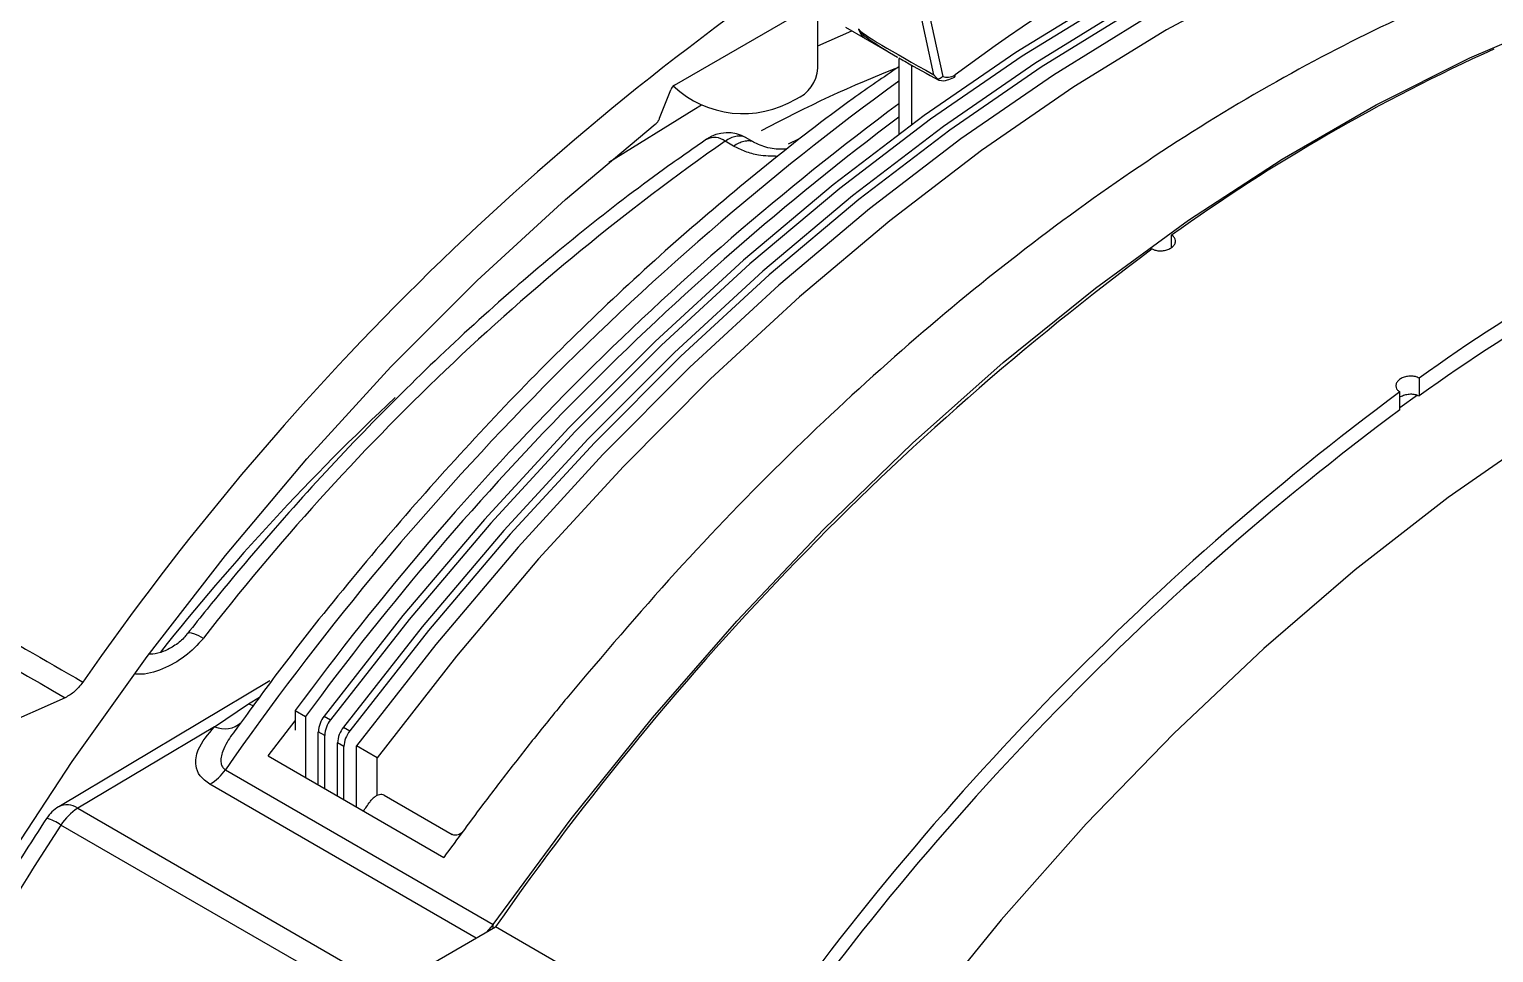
# Model space of a CAD drawing. Extents: x 17.1 to 113.1, y 3.8 to 84.5.
# Drawn here: x 24.974 to 27.4, y 67.526 to 69.056 of the extents above; entities that cross this region are included whole.
import ezdxf

# ---------------------------------------------------------------- set-up
doc = ezdxf.new("R2010")
doc.units = 0
doc.header["$MEASUREMENT"] = 0
doc.layers.add('OBJECT', color=7, linetype='CONTINUOUS')

msp = doc.modelspace()

# ---------------------------------------------------------------- linework, layer by layer
at = {"layer": 'OBJECT'}
for p, q in [((26.4726, 68.9803), (26.4276, 69.1876)), ((26.4442, 69.1752), (26.4872, 68.9774)), ((26.0425, 68.9631), (26.3041, 69.1141)), ((26.2801, 68.991), (26.2801, 69.1003)), ((26.2801, 69.0284), (26.3368, 69.053)), ((26.3258, 69.0593), (26.3588, 69.0402)), ((26.3588, 69.0402), (26.4122, 69.0094)), ((26.4142, 69.0064), (26.4142, 68.8817)), ((26.4354, 68.9963), (26.4354, 68.8974)), ((26.4789, 68.9729), (26.4802, 68.9716)), ((26.0181, 68.9083), (26.0364, 68.9555)), ((26.1405, 68.8621), (26.1266, 68.8702)), ((26.1759, 68.8675), (26.1612, 68.876)), ((26.2316, 68.8658), (26.2498, 68.8749)), ((26.8663, 68.694), (26.8663, 68.7145)), ((27.2764, 68.4777), (27.2764, 68.4481)), ((27.2446, 68.4253), (27.2446, 68.4549)), ((27.2447, 68.4292), (27.274, 68.4499)), ((25.3724, 67.9759), (25.0227, 67.7672)), ((25.0328, 67.9482), (24.9142, 67.8954)), ((25.3368, 67.9379), (25.3551, 67.9489)), ((25.2806, 67.9001), (25.3368, 67.9379)), ((25.4144, 67.9269), (25.4313, 67.9171)), ((25.4144, 67.9269), (25.4144, 67.8945)), ((25.2806, 67.9001), (25.054, 67.7649)), ((25.3317, 67.9173), (25.3185, 67.8994)), ((25.3692, 67.8517), (25.4144, 67.9097)), ((25.4313, 67.9171), (25.4313, 67.8158)), ((25.4622, 67.9177), (25.4728, 67.9116)), ((25.494, 67.8994), (25.5045, 67.8933)), ((25.4631, 67.8855), (25.4525, 67.8916)), ((25.4525, 67.8035), (25.4525, 67.8916)), ((25.4631, 67.7975), (25.4631, 67.8855)), ((25.4948, 67.8672), (25.4843, 67.8732)), ((25.4843, 67.7852), (25.4843, 67.8732)), ((25.3692, 67.8517), (25.6603, 67.6836)), ((25.4948, 67.7791), (25.4948, 67.8672)), ((25.55, 67.8486), (25.516, 67.8682)), ((25.516, 67.7669), (25.516, 67.8682)), ((25.2985, 67.8289), (25.7423, 67.5727)), ((25.55, 67.7862), (25.55, 67.8486)), ((25.7143, 67.5499), (25.273, 67.8047)), ((25.5615, 67.7865), (25.6743, 67.7216)), ((25.054, 67.7649), (25.5703, 67.4668)), ((25.5323, 67.4449), (25.026, 67.7372)), ((25.5176, 67.4364), (25.7462, 67.5683)), ((25.7423, 67.5727), (25.731, 67.5596)), ((25.7422, 67.566), (25.7423, 67.5727)), ((26.1563, 67.3316), (25.7462, 67.5683))]:
    msp.add_line(p, q, dxfattribs=at)
at = {"layer": 'OBJECT', "flags": 128}
for points in [[(28.0592, 69.4169), (27.9286, 69.4326), (27.7933, 69.4357), (27.6537, 69.4262), (27.5105, 69.4042), (27.3643, 69.3698), (27.2156, 69.323), (27.065, 69.2641), (26.9131, 69.1933), (26.7607, 69.1109), (26.6082, 69.0173), (26.4564, 68.9128), (26.3058, 68.7978), (26.1571, 68.6729), (26.0109, 68.5385), (25.8677, 68.3952), (25.7281, 68.2435), (25.5928, 68.0841), (25.4622, 67.9177)], [(28.0697, 69.4108), (27.9391, 69.4265), (27.8038, 69.4296), (27.6643, 69.4202), (27.5211, 69.3981), (27.3748, 69.3637), (27.2261, 69.3169), (27.0755, 69.258), (26.9237, 69.1872), (26.7712, 69.1048), (26.6188, 69.0112), (26.467, 68.9067), (26.3164, 68.7917), (26.1677, 68.6668), (26.0214, 68.5324), (25.8782, 68.3891), (25.7386, 68.2374), (25.6033, 68.078), (25.4728, 67.9116)], [(28.0909, 69.3986), (27.9604, 69.4143), (27.825, 69.4174), (27.6855, 69.4079), (27.5423, 69.3859), (27.396, 69.3514), (27.2473, 69.3047), (27.0967, 69.2458), (26.9449, 69.175), (26.7924, 69.0926), (26.64, 68.999), (26.4882, 68.8944), (26.3376, 68.7795), (26.1889, 68.6546), (26.0426, 68.5201), (25.8994, 68.3768), (25.7599, 68.2252), (25.6245, 68.0658), (25.494, 67.8994)], [(28.1015, 69.3925), (27.9709, 69.4082), (27.8356, 69.4113), (27.696, 69.4018), (27.5528, 69.3798), (27.4066, 69.3454), (27.2578, 69.2986), (27.1073, 69.2397), (26.9554, 69.1689), (26.803, 69.0865), (26.6505, 68.9929), (26.4987, 68.8884), (26.3481, 68.7734), (26.1994, 68.6485), (26.0531, 68.5141), (25.9099, 68.3707), (25.7704, 68.2191), (25.6351, 68.0597), (25.5045, 67.8933)], [(28.1323, 69.3785), (28.0011, 69.3953), (27.8649, 69.3992), (27.7244, 69.3904), (27.5801, 69.3687), (27.4327, 69.3345), (27.2828, 69.2877), (27.131, 69.2285), (26.9779, 69.1573), (26.8242, 69.0743), (26.6705, 68.9798), (26.5174, 68.8743), (26.3656, 68.7581), (26.2157, 68.6319), (26.0683, 68.496), (25.924, 68.351), (25.7835, 68.1977), (25.6473, 68.0365), (25.516, 67.8682)], [(28.1663, 69.3589), (28.035, 69.3757), (27.8988, 69.3796), (27.7583, 69.3708), (27.6141, 69.3492), (27.4667, 69.3149), (27.3168, 69.2681), (27.165, 69.2089), (27.0119, 69.1377), (26.8581, 69.0547), (26.7044, 68.9602), (26.5513, 68.8547), (26.3995, 68.7385), (26.2496, 68.6123), (26.1022, 68.4764), (25.958, 68.3314), (25.8175, 68.1781), (25.6813, 68.0169), (25.55, 67.8486)], [(25.7423, 67.5727), (25.8717, 67.7473), (26.0064, 67.9151), (26.146, 68.0752), (26.2897, 68.2271), (26.4371, 68.37), (26.5874, 68.5033), (26.7401, 68.6265), (26.8944, 68.7391), (27.0497, 68.8405), (27.2053, 68.9304), (27.3606, 69.0083), (27.5149, 69.0739), (27.6676, 69.1269), (27.8179, 69.1671), (27.9653, 69.1943), (28.109, 69.2085), (28.2486, 69.2095), (28.3833, 69.1973), (28.5127, 69.172)], [(25.9341, 68.8355), (26.075, 68.9229), (26.0877, 68.9302)], [(24.1835, 65.7331), (24.2169, 65.9242), (24.26, 66.1179), (24.3128, 66.3136), (24.3749, 66.5103), (24.4462, 66.7071), (24.5262, 66.9031), (24.6147, 67.0976), (24.7113, 67.2896), (24.8155, 67.4783), (24.9268, 67.6629), (25.0448, 67.8425), (25.169, 68.0164), (25.2988, 68.1838), (25.4336, 68.3439), (25.5728, 68.4961), (25.7159, 68.6396), (25.8621, 68.7738), (26.0109, 68.8982)], [(28.9543, 68.7606), (28.8239, 68.7844), (28.6878, 68.7945), (28.5469, 68.7907), (28.4017, 68.7732), (28.2529, 68.742), (28.1012, 68.6972), (27.9473, 68.6391), (27.792, 68.5679), (27.636, 68.484), (27.4799, 68.3877), (27.3246, 68.2796), (27.1707, 68.16), (27.019, 68.0297), (26.8702, 67.8891), (26.725, 67.739), (26.5841, 67.58), (26.448, 67.4129), (26.3176, 67.2385)], [(25.262, 68.0465), (25.2543, 68.0507), (25.2477, 68.0536), (25.2423, 68.0553), (25.2383, 68.0556), (25.2359, 68.0546), (25.2358, 68.0544)], [(25.3368, 67.9379), (25.3447, 67.9352), (25.3458, 67.9349)]]:
    msp.add_lwpolyline(points, dxfattribs=at)
at = {"layer": 'OBJECT'}
for centre, radius, start, end in [((28.9209, 65.2935), 4.6983, 124.1136, 145.2129), ((26.3392, 69.0724), 0.0208, 296.432, 299.0094), ((26.3713, 69.0605), 0.0238, 196.5003, 238.3694), ((28.7049, 66.1461), 3.1586, 114.3975, 125.5971), ((27.1721, 67.0552), 2.0804, 111.3349, 118.2842), ((26.2208, 68.9949), 0.0595, 292.4764, 356.2033), ((29.2557, 65.0752), 4.8209, 126.1142, 145.1668), ((26.503, 68.98), 0.00501, 300.5625, 0.5339), ((26.5009, 68.9845), 0.01, 297.3869, 306.4639), ((26.5043, 68.9792), 0.00372, 312.611, 12.1961), ((26.1566, 69.0851), 0.1692, 226.7817, 300.9054), ((29.2549, 65.106), 4.7652, 126.593, 143.7021), ((29.2803, 65.0888), 4.7764, 126.8732, 143.6902), ((28.4237, 65.5933), 4.0019, 125.0307, 142.191), ((26.1306, 68.8221), 0.062, 59.9955, 124.3443), ((26.1087, 68.8479), 0.0285, 51.2567, 117.3232), ((29.115, 65.9093), 3.1586, 114.3975, 125.5971), ((29.098, 65.9093), 3.1246, 114.3364, 125.6582), ((29.7331, 64.7946), 4.8569, 126.6411, 145.1733), ((28.2294, 65.6095), 3.881, 133.0552, 141.5313), ((30.1432, 64.5578), 4.8569, 126.6411, 145.1733), ((30.1217, 64.5659), 4.8138, 126.7036, 145.2907), ((25.2972, 67.9375), 0.0409, 246.0473, 312.4756), ((25.4981, 67.8896), 0.0456, 141.9158, 177.472), ((25.5087, 67.8835), 0.0456, 141.9158, 177.472), ((25.5299, 67.8712), 0.0456, 141.9158, 177.472), ((25.5404, 67.8651), 0.0456, 141.9158, 177.472), ((25.229, 67.8766), 0.0843, 301.445, 325.5545), ((25.054, 67.7143), 0.062, 120.8488, 146.8847), ((25.0359, 67.7403), 0.0306, 53.8554, 116.7492), ((25.0994, 67.6912), 0.0866, 121.6712, 147.9505), ((30.1094, 64.4219), 6.069, 146.88862, 153.05247), ((24.9862, 67.682), 0.068, 54.156, 76.5124)]:
    msp.add_arc(centre, radius, start, end, dxfattribs=at)
for centre, major_axis, ratio, start_param, end_param in [((26.7324, 66.5299), (1.8185, 2.8489), 0.545295, 0.66147, 0.957802), ((26.791, 68.8601), (0.4436, -0.1981), 0.067913, 3.196653, 3.249317), ((26.7716, 68.8413), (0.4232, -0.2148), 0.03328, 3.171458, 3.224122), ((26.791, 68.8601), (0.4436, -0.1981), 0.067913, 3.249317, 3.719167), ((26.7716, 68.8413), (0.4232, -0.2148), 0.03328, 3.224122, 3.944787), ((26.5118, 69.0208), (0.0269, 0.0422), 0.545295, 3.235382, 3.897213), ((26.0425, 68.9549), (0.005, 0.00866), 0.577456, 0.785256, 1.832237)]:
    msp.add_ellipse(centre, major_axis=major_axis, ratio=ratio, start_param=start_param, end_param=end_param, dxfattribs=at)
for points, knots in [([(28.1621, 69.2741), (28.1037, 69.2756), (27.9868, 69.2785), (27.8009, 69.2559), (27.6082, 69.2128), (27.4111, 69.1475), (27.213, 69.0621), (27.0136, 68.9569), (26.8122, 68.8309), (26.6128, 68.6864), (26.4186, 68.5261), (26.2292, 68.3503), (26.0429, 68.1584), (25.9237, 68.0178), (25.8641, 67.9475)], [0, 0, 0, 0, 0.082347, 0.164694, 0.249433, 0.334172, 0.416519, 0.498866, 0.583605, 0.668344, 0.750089, 0.831834, 0.915917, 1, 1, 1, 1]), ([(26.4142, 68.9933), (26.389, 68.976), (26.3155, 68.9257), (26.195, 68.8319), (26.0534, 68.7132), (25.9142, 68.5855), (25.778, 68.4499), (25.645, 68.3067), (25.5161, 68.1563), (25.4115, 68.0263), (25.3517, 67.9446), (25.3317, 67.9173)], [0, 0, 0, 0, 0.065199, 0.18991, 0.314591, 0.439239, 0.563854, 0.688439, 0.812997, 0.937533, 1, 1, 1, 1]), ([(26.4146, 69.0082), (26.4178, 69.0063), (26.44, 68.9932), (26.4619, 68.9813), (26.4806, 68.9712)], [0, 0, 0, 0, 0.144722, 1, 1, 1, 1]), ([(26.4726, 68.9803), (26.4727, 68.9803), (26.4745, 68.9774), (26.4767, 68.9751), (26.4789, 68.9729)], [0, 0, 0, 0, 0.019978, 1, 1, 1, 1]), ([(26.4872, 68.9774), (26.4871, 68.9774), (26.4867, 68.9769), (26.4855, 68.9756), (26.4831, 68.9739), (26.4806, 68.9731), (26.4792, 68.9729), (26.4789, 68.9729)], [0, 0, 0, 0, 0.017183, 0.202292, 0.556604, 0.898384, 1, 1, 1, 1]), ([(26.4802, 68.9716), (26.4808, 68.9714), (26.4853, 68.9698), (26.4941, 68.9708), (26.502, 68.9741), (26.5055, 68.9757)], [0, 0, 0, 0, 0.0686671, 0.5803873, 1, 1, 1, 1]), ([(26.0109, 68.8982), (26.0117, 68.8989), (26.0129, 68.9), (26.0144, 68.9017), (26.0154, 68.9031), (26.0163, 68.9045), (26.0173, 68.9063), (26.0178, 68.9075), (26.0181, 68.9083)], [0, 0, 0, 0, 0.270621, 0.405245, 0.539866, 0.674485, 0.809107, 1, 1, 1, 1]), ([(26.0956, 68.8733), (26.072, 68.8568), (26.0034, 68.8091), (25.8908, 68.7229), (25.759, 68.612), (25.6296, 68.4925), (25.5032, 68.3651), (25.3824, 68.2325), (25.294, 68.1275), (25.2466, 68.068), (25.2358, 68.0544)], [0, 0, 0, 0, 0.07811, 0.226293, 0.374442, 0.522543, 0.670598, 0.818608, 0.958798, 1, 1, 1, 1]), ([(26.1615, 68.8755), (26.1609, 68.876), (26.1584, 68.8778), (26.1526, 68.8789), (26.1444, 68.8785), (26.1356, 68.8757), (26.1296, 68.872), (26.1266, 68.8702)], [0, 0, 0, 0, 0.066966, 0.300224, 0.533483, 0.766741, 1, 1, 1, 1]), ([(26.1757, 68.8673), (26.175, 68.8678), (26.1723, 68.8698), (26.1661, 68.8708), (26.1552, 68.8703), (26.1463, 68.8653), (26.1405, 68.8621)], [0, 0, 0, 0, 0.076768, 0.320933, 0.559558, 1, 1, 1, 1]), ([(26.214, 68.8451), (26.2031, 68.8453), (26.1839, 68.8456), (26.1593, 68.8527), (26.1468, 68.859), (26.1405, 68.8621)], [0, 0, 0, 0, 0.393038, 0.696776, 1, 1, 1, 1]), ([(26.2291, 68.8567), (26.2194, 68.8567), (26.1992, 68.8569), (26.1836, 68.864), (26.1756, 68.8677)], [0, 0, 0, 0, 0.482585, 1, 1, 1, 1]), ([(23.763, 68.7227), (23.8121, 68.6944), (23.9213, 68.6316), (24.098, 68.5299), (24.2929, 68.4177), (24.4903, 68.304), (24.6835, 68.1926), (24.8724, 68.0836), (24.999, 68.0105), (25.0623, 67.974)], [0, 0, 0, 0, 0.1149, 0.255469, 0.411197, 0.566925, 0.711283, 0.855642, 1, 1, 1, 1]), ([(26.8345, 68.6917), (26.8358, 68.691), (26.839, 68.6895), (26.8455, 68.6883), (26.8531, 68.6886), (26.8604, 68.6905), (26.8667, 68.6938), (26.8712, 68.6982), (26.8732, 68.7032), (26.8727, 68.7081), (26.8701, 68.712), (26.8674, 68.7138), (26.8663, 68.7145)], [0, 0, 0, 0, 0.073629, 0.179766, 0.286275, 0.393535, 0.501562, 0.610021, 0.718405, 0.826275, 0.933443, 1, 1, 1, 1]), ([(23.763, 68.6814), (23.9653, 68.5646), (24.384, 68.3228), (24.8118, 68.0758), (25.0328, 67.9482)], [0, 0, 0, 0, 0.4833143, 1, 1, 1, 1]), ([(27.2764, 68.4777), (27.2745, 68.4786), (27.2706, 68.4804), (27.2631, 68.4812), (27.2555, 68.4805), (27.2484, 68.4781), (27.2426, 68.4744), (27.2389, 68.4698), (27.2376, 68.4647), (27.239, 68.4599), (27.2418, 68.4567), (27.2441, 68.4553), (27.2446, 68.4549)], [0, 0, 0, 0, 0.1064742, 0.2129401, 0.319697, 0.427105, 0.5351835, 0.643667, 0.7520788, 0.8599258, 0.9669596, 1, 1, 1, 1]), ([(27.2446, 68.4459), (27.2447, 68.446), (27.2461, 68.4474), (27.2509, 68.4494), (27.2582, 68.4514), (27.2659, 68.4515), (27.2722, 68.4503), (27.2753, 68.4487), (27.2764, 68.4481)], [0, 0, 0, 0, 0.003468, 0.220342, 0.437063, 0.652739, 0.866973, 1, 1, 1, 1]), ([(25.262, 68.0465), (25.2523, 68.036), (25.2329, 68.0148), (25.1947, 67.9949), (25.165, 67.9856), (25.1505, 67.9873), (25.1483, 67.9876)], [0, 0, 0, 0, 0.316029, 0.632135, 0.946158, 1, 1, 1, 1]), ([(25.2353, 68.0546), (25.2341, 68.0528), (25.229, 68.0455), (25.2152, 68.0343), (25.1964, 68.0243), (25.1808, 68.02), (25.1742, 68.0204), (25.1724, 68.0205)], [0, 0, 0, 0, 0.08711, 0.357675, 0.626363, 0.893942, 1, 1, 1, 1]), ([(25.0623, 67.974), (25.0599, 67.971), (25.0536, 67.9628), (25.0433, 67.9537), (25.0357, 67.9497), (25.0328, 67.9482)], [0, 0, 0, 0, 0.263884, 0.723096, 1, 1, 1, 1]), ([(25.8641, 67.9475), (25.8488, 67.9288), (25.8183, 67.8914), (25.7733, 67.8342), (25.7203, 67.7653), (25.683, 67.7146), (25.6603, 67.6836)], [0, 0, 0, 0, 0.218765, 0.43753, 0.656295, 1, 1, 1, 1]), ([(25.273, 67.8047), (25.2669, 67.8092), (25.2546, 67.8183), (25.2477, 67.8386), (25.2523, 67.8672), (25.2699, 67.8876), (25.2806, 67.9001)], [0, 0, 0, 0, 0.16794, 0.334632, 0.594445, 1, 1, 1, 1]), ([(25.3188, 67.8991), (25.3124, 67.891), (25.3024, 67.8783), (25.2931, 67.8581), (25.2897, 67.8438), (25.2929, 67.8339), (25.2961, 67.8304), (25.2982, 67.8291), (25.2985, 67.8289)], [0, 0, 0, 0, 0.351929, 0.555329, 0.820074, 0.909098, 0.984817, 1, 1, 1, 1]), ([(25.5272, 67.7604), (25.5289, 67.7627), (25.5326, 67.7679), (25.5369, 67.7738), (25.5395, 67.7774), (25.5401, 67.7782)], [0, 0, 0, 0, 0.387387, 0.872424, 1, 1, 1, 1]), ([(25.5615, 67.7865), (25.5603, 67.787), (25.558, 67.7879), (25.5537, 67.7877), (25.5492, 67.7861), (25.5443, 67.7831), (25.5416, 67.7799), (25.5401, 67.7782)], [0, 0, 0, 0, 0.172261, 0.344036, 0.527768, 0.740235, 1, 1, 1, 1]), ([(25.002, 67.7482), (24.9822, 67.7174), (24.9248, 67.6283), (24.8342, 67.4774), (24.7466, 67.3206), (24.6963, 67.2231), (24.6779, 67.1874)], [0, 0, 0, 0, 0.169694, 0.491692, 0.81372, 1, 1, 1, 1]), ([(25.6911, 67.7252), (25.6908, 67.7249), (25.6889, 67.7229), (25.6848, 67.7211), (25.6795, 67.72), (25.6761, 67.7206), (25.6746, 67.7214), (25.6743, 67.7216)], [0, 0, 0, 0, 0.060693, 0.415659, 0.67414, 0.933878, 1, 1, 1, 1])]:
    msp.add_open_spline(points, degree=3, knots=knots, dxfattribs=at)

doc.saveas('drawing.dxf')
